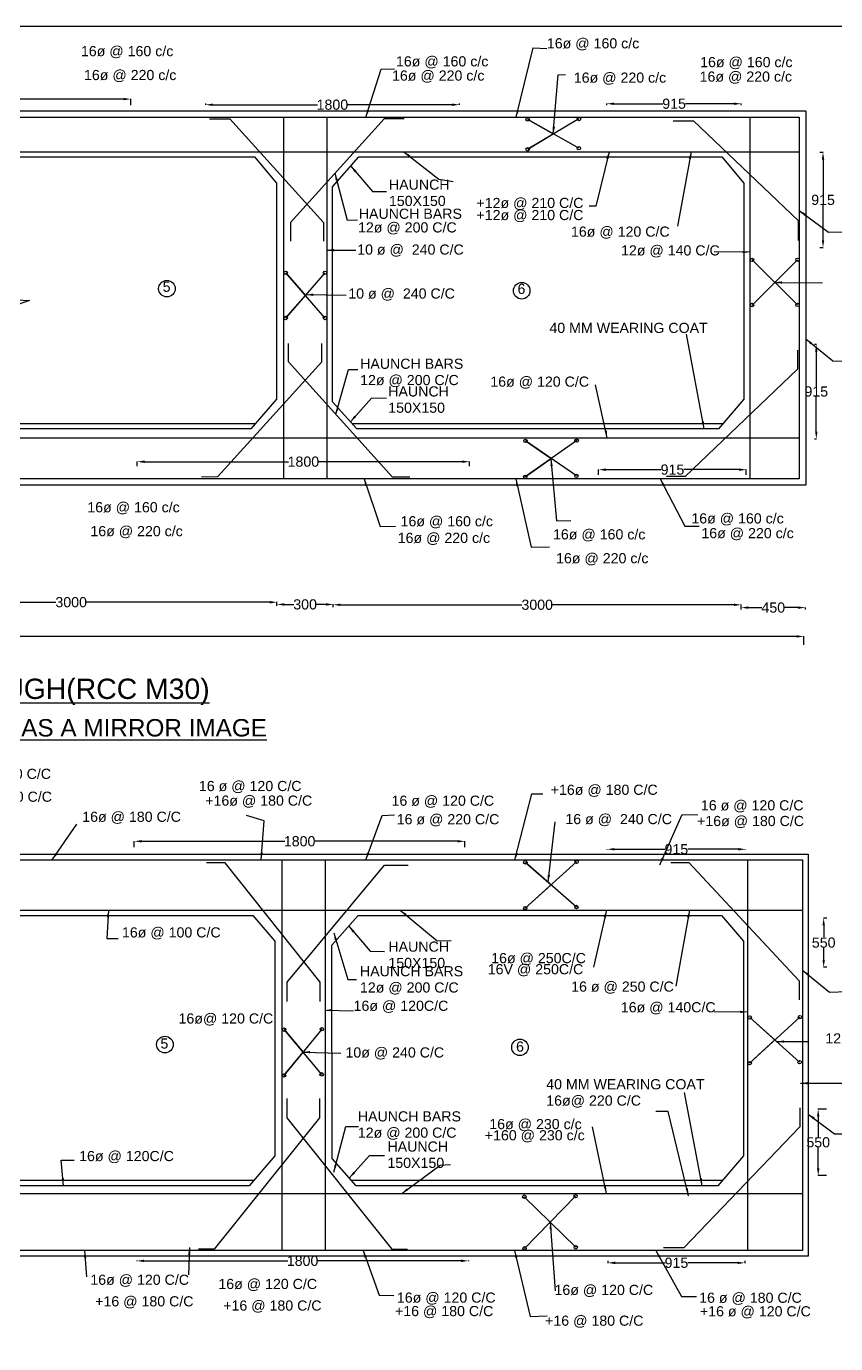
# Model space of a CAD drawing. Header units: inches. Extents: x 823 to 3069, y 234 to 1650.
# Drawn here: x 1758 to 2316, y 741 to 1650 of the extents above; entities that cross this region are included whole.
import ezdxf

# ---------------------------------------------------------------- set-up
doc = ezdxf.new("R2010")
doc.units = ezdxf.units.IN
doc.header["$MEASUREMENT"] = 0
for name, color, linetype in [('DI', 1, 'Continuous'), ('DI @ 1', 1, 'Continuous'), ('text', 7, 'Continuous')]:
    doc.layers.add(name, color=color, linetype=linetype)
doc.styles.get("Standard").update_dxf_attribs({"font": 'arial.ttf', "height": 7})
doc.dimstyles.new('Annotative', dxfattribs={"dimscale": 0, "dimtxt": 7, "dimasz": 5, "dimexe": 0.18, "dimexo": 0.0625, "dimgap": 0.09, "dimtad": 0, "dimtih": 1, "dimtoh": 1, "dimdec": 4, "dimzin": 0, "dimdsep": 46, "dimtxsty": 'Standard', "dimcen": 0.09, "dimadec": 0, "dimazin": 0, "dimtfac": 1, "dimtdec": 4, "dimtofl": 0, "dimtmove": 0, "dimatfit": 3, "dimfxl": 1, "dimtolj": 1, "dimtzin": 0, "dimarcsym": 0})
doc.dimstyles.get("Standard").update_dxf_attribs({"dimtxt": 50, "dimasz": 0.6, "dimexe": 0.18, "dimexo": 0.0625, "dimgap": 0.09, "dimtad": 0, "dimtih": 1, "dimtoh": 1, "dimdec": 4, "dimzin": 0, "dimdsep": 46, "dimtxsty": 'Standard', "dimcen": 0.09, "dimadec": 0, "dimazin": 0, "dimtfac": 1, "dimtdec": 4, "dimtofl": 0, "dimtmove": 0, "dimatfit": 3, "dimfxl": 1, "dimtolj": 1, "dimtzin": 0, "dimarcsym": 0})

# ---------------------------------------------------------------- blocks, each defined once
blk = doc.blocks.new('*D5')
at = {"layer": 'Defpoints', "color": 0, "transparency": 16777216}
for p in [(1829.56, 1600.14), (1515.17, 1595.85), (1829.56, 1595.85)]:
    blk.add_point(p, dxfattribs=at)
at = {"layer": 'DI', "color": 0, "lineweight": -2, "transparency": 16777216}
for p, q in [((1515.17, 1595.91), (1515.17, 1600.32)), ((1520.17, 1600.14), (1662.16, 1600.14)), ((1824.56, 1600.14), (1682.57, 1600.14)), ((1829.56, 1595.91), (1829.56, 1600.32))]:
    blk.add_line(p, q, dxfattribs=at)
at = {"layer": 'DI', "color": 0, "transparency": 16777216}
for points in [[(1520.17, 1600.98), (1520.17, 1599.31), (1515.17, 1600.14)], [(1824.56, 1600.98), (1824.56, 1599.31), (1829.56, 1600.14)]]:
    blk.add_solid(points, dxfattribs=at)
at = {"layer": 'DI', "color": 0, "transparency": 16777216, "insert": (1672.36, 1600.14), "char_height": 7, "attachment_point": 5}
blk.add_mtext('\\A1;1800', dxfattribs=at)
blk = doc.blocks.new('*D6')
at = {"layer": 'Defpoints', "color": 0, "transparency": 16777216}
for p in [(1881.08, 1597.2), (2056.09, 1597.2), (2056.09, 1596.23)]:
    blk.add_point(p, dxfattribs=at)
at = {"layer": 'DI', "color": 0, "lineweight": -2, "transparency": 16777216}
for p, q in [((1881.08, 1597.14), (1881.08, 1596.05)), ((1886.08, 1596.23), (1958.38, 1596.23)), ((2051.09, 1596.23), (1978.79, 1596.23)), ((2056.09, 1597.14), (2056.09, 1596.05))]:
    blk.add_line(p, q, dxfattribs=at)
at = {"layer": 'DI', "color": 0, "transparency": 16777216}
for points in [[(1886.08, 1597.07), (1886.08, 1595.4), (1881.08, 1596.23)], [(2051.09, 1597.07), (2051.09, 1595.4), (2056.09, 1596.23)]]:
    blk.add_solid(points, dxfattribs=at)
at = {"layer": 'DI', "color": 0, "transparency": 16777216, "insert": (1968.58, 1596.23), "char_height": 7, "attachment_point": 5}
blk.add_mtext('\\A1;1800', dxfattribs=at)
blk = doc.blocks.new('*D7')
at = {"layer": 'Defpoints', "color": 0, "transparency": 16777216}
for p in [(2157.9, 1595.77), (2250.59, 1596.91), (2250.59, 1595.77)]:
    blk.add_point(p, dxfattribs=at)
at = {"layer": 'DI', "color": 0, "lineweight": -2, "transparency": 16777216}
for p, q in [((2157.9, 1595.83), (2157.9, 1597.09)), ((2162.9, 1596.91), (2196.4, 1596.91)), ((2245.59, 1596.91), (2212.09, 1596.91)), ((2250.59, 1595.83), (2250.59, 1597.09))]:
    blk.add_line(p, q, dxfattribs=at)
at = {"layer": 'DI', "color": 0, "transparency": 16777216}
for points in [[(2162.9, 1597.74), (2162.9, 1596.08), (2157.9, 1596.91)], [(2245.59, 1597.74), (2245.59, 1596.08), (2250.59, 1596.91)]]:
    blk.add_solid(points, dxfattribs=at)
at = {"layer": 'DI', "color": 0, "transparency": 16777216, "insert": (2204.24, 1596.91), "char_height": 7, "attachment_point": 5}
blk.add_mtext('\\A1;915', dxfattribs=at)
blk = doc.blocks.new('*D8')
at = {"layer": 'Defpoints', "color": 0, "transparency": 16777216}
for p in [(1834.01, 1346.79), (2063.1, 1349.95), (2063.1, 1346.79)]:
    blk.add_point(p, dxfattribs=at)
at = {"layer": 'DI', "color": 0, "lineweight": -2, "transparency": 16777216}
for p, q in [((1834.01, 1346.85), (1834.01, 1350.13)), ((1839.01, 1349.95), (1938.35, 1349.95)), ((2058.1, 1349.95), (1958.76, 1349.95)), ((2063.1, 1346.85), (2063.1, 1350.13))]:
    blk.add_line(p, q, dxfattribs=at)
at = {"layer": 'DI', "color": 0, "transparency": 16777216}
for points in [[(1839.01, 1350.78), (1839.01, 1349.11), (1834.01, 1349.95)], [(2058.1, 1350.78), (2058.1, 1349.11), (2063.1, 1349.95)]]:
    blk.add_solid(points, dxfattribs=at)
at = {"layer": 'DI', "color": 0, "transparency": 16777216, "insert": (1948.56, 1349.95), "char_height": 7, "attachment_point": 5}
blk.add_mtext('\\A1;1800', dxfattribs=at)
blk = doc.blocks.new('*D13')
at = {"layer": 'Defpoints', "color": 0, "transparency": 16777216}
for p in [(2152.2, 1340.77), (2254.04, 1344.46), (2254.04, 1340.77)]:
    blk.add_point(p, dxfattribs=at)
at = {"layer": 'DI', "color": 0, "lineweight": -2, "transparency": 16777216}
for p, q in [((2152.2, 1340.83), (2152.2, 1344.64)), ((2157.2, 1344.46), (2195.27, 1344.46)), ((2249.04, 1344.46), (2210.97, 1344.46)), ((2254.04, 1340.83), (2254.04, 1344.64))]:
    blk.add_line(p, q, dxfattribs=at)
at = {"layer": 'DI', "color": 0, "transparency": 16777216}
for points in [[(2157.2, 1345.3), (2157.2, 1343.63), (2152.2, 1344.46)], [(2249.04, 1345.3), (2249.04, 1343.63), (2254.04, 1344.46)]]:
    blk.add_solid(points, dxfattribs=at)
at = {"layer": 'DI', "color": 0, "transparency": 16777216, "insert": (2203.12, 1344.46), "char_height": 7, "attachment_point": 5}
blk.add_mtext('\\A1;915', dxfattribs=at)
blk = doc.blocks.new('*D14')
at = {"layer": 'Defpoints', "color": 0, "transparency": 16777216}
for p in [(2250.49, 1247.85), (2294.8, 1249.27), (2294.8, 1247.85)]:
    blk.add_point(p, dxfattribs=at)
at = {"layer": 'DI', "color": 0, "lineweight": -2, "transparency": 16777216}
for p, q in [((2250.49, 1247.91), (2250.49, 1249.45)), ((2255.49, 1249.27), (2264.7, 1249.27)), ((2289.8, 1249.27), (2280.6, 1249.27)), ((2294.8, 1247.91), (2294.8, 1249.45))]:
    blk.add_line(p, q, dxfattribs=at)
at = {"layer": 'DI', "color": 0, "transparency": 16777216}
for points in [[(2255.49, 1250.11), (2255.49, 1248.44), (2250.49, 1249.27)], [(2289.8, 1250.11), (2289.8, 1248.44), (2294.8, 1249.27)]]:
    blk.add_solid(points, dxfattribs=at)
at = {"layer": 'DI', "color": 0, "transparency": 16777216, "insert": (2272.65, 1249.27), "char_height": 7, "attachment_point": 5}
blk.add_mtext('\\A1;450', dxfattribs=at)
blk = doc.blocks.new('*D15')
at = {"layer": 'Defpoints', "color": 0, "transparency": 16777216}
for p in [(1969.16, 1251.22), (1969.16, 1249.45), (2250.49, 1249.45)]:
    blk.add_point(p, dxfattribs=at)
at = {"layer": 'DI', "color": 0, "lineweight": -2, "transparency": 16777216}
for p, q in [((1969.16, 1249.52), (1969.16, 1251.4)), ((1974.16, 1251.22), (2099.3, 1251.22)), ((2245.49, 1251.22), (2120.36, 1251.22)), ((2250.49, 1249.52), (2250.49, 1251.4))]:
    blk.add_line(p, q, dxfattribs=at)
at = {"layer": 'DI', "color": 0, "transparency": 16777216}
for points in [[(1974.16, 1252.05), (1974.16, 1250.39), (1969.16, 1251.22)], [(2245.49, 1252.05), (2245.49, 1250.39), (2250.49, 1251.22)]]:
    blk.add_solid(points, dxfattribs=at)
at = {"layer": 'DI', "color": 0, "transparency": 16777216, "insert": (2109.83, 1251.22), "char_height": 7, "attachment_point": 5}
blk.add_mtext('\\A1;3000', dxfattribs=at)
blk = doc.blocks.new('*D25')
at = {"layer": 'Defpoints', "color": 0, "transparency": 16777216}
for p in [(2158.6, 798.75), (2158.6, 797.2), (2253.1, 798.75)]:
    blk.add_point(p, dxfattribs=at)
at = {"layer": 'DI', "color": 0, "lineweight": -2, "transparency": 16777216}
for p, q in [((2158.6, 798.69), (2158.6, 797.02)), ((2163.6, 797.2), (2198, 797.2)), ((2248.1, 797.2), (2213.7, 797.2)), ((2253.1, 798.69), (2253.1, 797.02))]:
    blk.add_line(p, q, dxfattribs=at)
at = {"layer": 'DI', "color": 0, "transparency": 16777216}
for points in [[(2163.6, 798.03), (2163.6, 796.36), (2158.6, 797.2)], [(2248.1, 798.03), (2248.1, 796.36), (2253.1, 797.2)]]:
    blk.add_solid(points, dxfattribs=at)
at = {"layer": 'DI', "color": 0, "transparency": 16777216, "insert": (2205.85, 797.2), "char_height": 7, "attachment_point": 5}
blk.add_mtext('\\A1;915', dxfattribs=at)
blk = doc.blocks.new('*D26')
at = {"layer": 'Defpoints', "color": 0, "transparency": 16777216}
for p in [(1833.65, 798.82), (1833.65, 798.57), (2062.36, 798.82)]:
    blk.add_point(p, dxfattribs=at)
at = {"layer": 'DI', "color": 0, "lineweight": -2, "transparency": 16777216}
for p, q in [((1833.65, 798.76), (1833.65, 798.39)), ((1838.65, 798.57), (1937.8, 798.57)), ((2057.36, 798.57), (1958.21, 798.57)), ((2062.36, 798.76), (2062.36, 798.39))]:
    blk.add_line(p, q, dxfattribs=at)
at = {"layer": 'DI', "color": 0, "transparency": 16777216}
for points in [[(1838.65, 799.41), (1838.65, 797.74), (1833.65, 798.57)], [(2057.36, 799.41), (2057.36, 797.74), (2062.36, 798.57)]]:
    blk.add_solid(points, dxfattribs=at)
at = {"layer": 'DI', "color": 0, "transparency": 16777216, "insert": (1948.01, 798.57), "char_height": 7, "attachment_point": 5}
blk.add_mtext('\\A1;1800', dxfattribs=at)
blk = doc.blocks.new('*D31')
at = {"layer": 'Defpoints', "color": 0, "transparency": 16777216}
for p in [(1831.96, 1083.9), (2059.98, 1088.05), (2059.98, 1083.9)]:
    blk.add_point(p, dxfattribs=at)
at = {"layer": 'DI', "color": 0, "lineweight": -2, "transparency": 16777216}
for p, q in [((1831.96, 1083.96), (1831.96, 1088.23)), ((1836.96, 1088.05), (1935.77, 1088.05)), ((2054.98, 1088.05), (1956.17, 1088.05)), ((2059.98, 1083.96), (2059.98, 1088.23))]:
    blk.add_line(p, q, dxfattribs=at)
at = {"layer": 'DI', "color": 0, "transparency": 16777216}
for points in [[(1836.96, 1088.88), (1836.96, 1087.22), (1831.96, 1088.05)], [(2054.98, 1088.88), (2054.98, 1087.22), (2059.98, 1088.05)]]:
    blk.add_solid(points, dxfattribs=at)
at = {"layer": 'DI', "color": 0, "transparency": 16777216, "insert": (1945.97, 1088.05), "char_height": 7, "attachment_point": 5}
blk.add_mtext('\\A1;1800', dxfattribs=at)
blk = doc.blocks.new('*D32')
at = {"layer": 'Defpoints', "color": 0, "transparency": 16777216}
for p in [(2158.08, 1082.28), (2253.56, 1082.55), (2253.56, 1082.28)]:
    blk.add_point(p, dxfattribs=at)
at = {"layer": 'DI', "color": 0, "lineweight": -2, "transparency": 16777216}
for p, q in [((2158.08, 1082.34), (2158.08, 1082.73)), ((2163.08, 1082.55), (2197.97, 1082.55)), ((2248.56, 1082.55), (2213.67, 1082.55)), ((2253.56, 1082.34), (2253.56, 1082.73))]:
    blk.add_line(p, q, dxfattribs=at)
at = {"layer": 'DI', "color": 0, "transparency": 16777216}
for points in [[(2163.08, 1083.39), (2163.08, 1081.72), (2158.08, 1082.55)], [(2248.56, 1083.39), (2248.56, 1081.72), (2253.56, 1082.55)]]:
    blk.add_solid(points, dxfattribs=at)
at = {"layer": 'DI', "color": 0, "transparency": 16777216, "insert": (2205.82, 1082.55), "char_height": 7, "attachment_point": 5}
blk.add_mtext('\\A1;915', dxfattribs=at)
blk = doc.blocks.new('*D61')
at = {"layer": 'Defpoints', "color": 0, "transparency": 16777216}
for p in [(2307.41, 1035.11), (2309.69, 1035.11), (2309.69, 1001.13)]:
    blk.add_point(p, dxfattribs=at)
at = {"layer": 'DI', "color": 0, "lineweight": -2, "transparency": 16777216}
for p, q in [((2309.63, 1035.11), (2307.23, 1035.11)), ((2307.41, 1030.11), (2307.41, 1021.79)), ((2307.41, 1006.13), (2307.41, 1014.46)), ((2309.63, 1001.13), (2307.23, 1001.13))]:
    blk.add_line(p, q, dxfattribs=at)
at = {"layer": 'DI', "color": 0, "transparency": 16777216}
for points in [[(2306.58, 1030.11), (2308.25, 1030.11), (2307.41, 1035.11)], [(2306.58, 1006.13), (2308.25, 1006.13), (2307.41, 1001.13)]]:
    blk.add_solid(points, dxfattribs=at)
at = {"layer": 'DI', "color": 0, "transparency": 16777216, "insert": (2307.41, 1018.12), "char_height": 7, "attachment_point": 5}
blk.add_mtext('\\A1;550', dxfattribs=at)
blk = doc.blocks.new('*D62')
at = {"layer": 'Defpoints', "color": 0, "transparency": 16777216}
for p in [(2303.64, 903.26), (2309.4, 903.26), (2309.4, 857.43)]:
    blk.add_point(p, dxfattribs=at)
at = {"layer": 'DI', "color": 0, "lineweight": -2, "transparency": 16777216}
for p, q in [((2309.34, 903.26), (2303.46, 903.26)), ((2303.64, 898.26), (2303.64, 884.01)), ((2303.64, 862.43), (2303.64, 876.68)), ((2309.34, 857.43), (2303.46, 857.43))]:
    blk.add_line(p, q, dxfattribs=at)
at = {"layer": 'DI', "color": 0, "transparency": 16777216}
for points in [[(2302.81, 898.26), (2304.47, 898.26), (2303.64, 903.26)], [(2302.81, 862.43), (2304.47, 862.43), (2303.64, 857.43)]]:
    blk.add_solid(points, dxfattribs=at)
at = {"layer": 'DI', "color": 0, "transparency": 16777216, "insert": (2303.64, 880.34), "char_height": 7, "attachment_point": 5}
blk.add_mtext('\\A1;550', dxfattribs=at)
blk = doc.blocks.new('*D79')
at = {"layer": 'Defpoints', "color": 0, "transparency": 16777216}
for p in [(2304.71, 1563.42), (2304.71, 1497.66), (2306.96, 1497.66)]:
    blk.add_point(p, dxfattribs=at)
at = {"layer": 'DI', "color": 0, "lineweight": -2, "transparency": 16777216}
for p, q in [((2304.77, 1563.42), (2307.14, 1563.42)), ((2306.96, 1558.42), (2306.96, 1534.21)), ((2306.96, 1502.66), (2306.96, 1526.88)), ((2304.77, 1497.66), (2307.14, 1497.66))]:
    blk.add_line(p, q, dxfattribs=at)
at = {"layer": 'DI', "color": 0, "transparency": 16777216}
for points in [[(2306.13, 1558.42), (2307.79, 1558.42), (2306.96, 1563.42)], [(2306.13, 1502.66), (2307.79, 1502.66), (2306.96, 1497.66)]]:
    blk.add_solid(points, dxfattribs=at)
at = {"layer": 'DI', "color": 0, "transparency": 16777216, "insert": (2306.96, 1530.54), "char_height": 7, "attachment_point": 5}
blk.add_mtext('\\A1;915', dxfattribs=at)
blk = doc.blocks.new('*D80')
at = {"layer": 'Defpoints', "color": 0, "transparency": 16777216}
for p in [(2300.96, 1430.94), (2300.96, 1365.74), (2302.31, 1365.74)]:
    blk.add_point(p, dxfattribs=at)
at = {"layer": 'DI', "color": 0, "lineweight": -2, "transparency": 16777216}
for p, q in [((2301.03, 1430.94), (2302.49, 1430.94)), ((2302.31, 1425.94), (2302.31, 1402)), ((2302.31, 1370.74), (2302.31, 1394.67)), ((2301.03, 1365.74), (2302.49, 1365.74))]:
    blk.add_line(p, q, dxfattribs=at)
at = {"layer": 'DI', "color": 0, "transparency": 16777216}
for points in [[(2301.48, 1425.94), (2303.15, 1425.94), (2302.31, 1430.94)], [(2301.48, 1370.74), (2303.15, 1370.74), (2302.31, 1365.74)]]:
    blk.add_solid(points, dxfattribs=at)
at = {"layer": 'DI', "color": 0, "transparency": 16777216, "insert": (2302.31, 1398.34), "char_height": 7, "attachment_point": 5}
blk.add_mtext('\\A1;915', dxfattribs=at)
blk = doc.blocks.new('*D81')
at = {"layer": 'Defpoints', "color": 0, "transparency": 16777216}
for p in [(1930.36, 1251.46), (1930.36, 1250.46), (1969.16, 1250.46)]:
    blk.add_point(p, dxfattribs=at)
at = {"layer": 'DI', "color": 0, "lineweight": -2, "transparency": 16777216}
for p, q in [((1930.36, 1250.52), (1930.36, 1251.64)), ((1935.36, 1251.46), (1941.95, 1251.46)), ((1964.16, 1251.46), (1957.57, 1251.46)), ((1969.16, 1250.52), (1969.16, 1251.64))]:
    blk.add_line(p, q, dxfattribs=at)
at = {"layer": 'DI', "color": 0, "transparency": 16777216}
for points in [[(1935.36, 1252.3), (1935.36, 1250.63), (1930.36, 1251.46)], [(1964.16, 1252.3), (1964.16, 1250.63), (1969.16, 1251.46)]]:
    blk.add_solid(points, dxfattribs=at)
at = {"layer": 'DI', "color": 0, "transparency": 16777216, "insert": (1949.76, 1251.46), "char_height": 7, "attachment_point": 5}
blk.add_mtext('\\A1;300', dxfattribs=at)
blk = doc.blocks.new('*D82')
at = {"layer": 'Defpoints', "color": 0, "transparency": 16777216}
for p in [(1646.48, 1252.98), (1646.48, 1251.46), (1930.36, 1251.46)]:
    blk.add_point(p, dxfattribs=at)
at = {"layer": 'DI', "color": 0, "lineweight": -2, "transparency": 16777216}
for p, q in [((1646.48, 1251.53), (1646.48, 1253.16)), ((1651.48, 1252.98), (1777.89, 1252.98)), ((1925.36, 1252.98), (1798.95, 1252.98)), ((1930.36, 1251.53), (1930.36, 1253.16))]:
    blk.add_line(p, q, dxfattribs=at)
at = {"layer": 'DI', "color": 0, "transparency": 16777216}
for points in [[(1651.48, 1253.82), (1651.48, 1252.15), (1646.48, 1252.98)], [(1925.36, 1253.82), (1925.36, 1252.15), (1930.36, 1252.98)]]:
    blk.add_solid(points, dxfattribs=at)
at = {"layer": 'DI', "color": 0, "transparency": 16777216, "insert": (1788.42, 1252.98), "char_height": 7, "attachment_point": 5}
blk.add_mtext('\\A1;3000', dxfattribs=at)
blk = doc.blocks.new('*D88')
at = {"layer": 'Defpoints', "color": 0, "transparency": 16777216}
for p in [(2293.71, 1229.38), (957.11, 1223.62), (2293.71, 1223.62)]:
    blk.add_point(p, dxfattribs=at)
at = {"layer": 'DI', "color": 0, "lineweight": -2, "transparency": 16777216}
for p, q in [((957.11, 1223.69), (957.11, 1229.56)), ((962.11, 1229.38), (1549.97, 1229.38)), ((2288.71, 1229.38), (1700.85, 1229.38)), ((2293.71, 1223.69), (2293.71, 1229.56))]:
    blk.add_line(p, q, dxfattribs=at)
at = {"layer": 'DI', "color": 0, "transparency": 16777216}
for points in [[(962.11, 1230.22), (962.11, 1228.55), (957.11, 1229.38)], [(2288.71, 1230.22), (2288.71, 1228.55), (2293.71, 1229.38)]]:
    blk.add_solid(points, dxfattribs=at)
at = {"layer": 'DI', "color": 0, "transparency": 16777216, "insert": (1625.41, 1229.38), "char_height": 7, "attachment_point": 5}
blk.add_mtext('\\A1;(6 VENTS OF 3000X2150 CLEAR)', dxfattribs=at)

msp = doc.modelspace()

# ---------------------------------------------------------------- linework, layer by layer
at = {"color": 0}
for points in [[(1732.34438, 1638.88468), (1732.34438, 1462.47827), (1759.69496, 1461.1286), (1716.81235, 1446.12052), (1731.79595, 1446.18241), (1731.79595, 1256.70267)], [(1883.8743, 1586.55397), (1897.84715, 1586.59881), (1962.44247, 1514.97057), (1962.44247, 1502.14899)], [(1934.94776, 1587.56668), (1934.94776, 1338.06027)], [(2018.14922, 1586.55397), (2004.17637, 1586.59881), (1939.58105, 1514.97057), (1939.58105, 1502.14899)], [(1964.68419, 1587.56668), (1964.68419, 1338.06027)], [(2203.6611, 1585.09457), (2217.5119, 1585.09457), (2289.74679, 1516.46681), (2289.74679, 1502.60437)], [(2256.50329, 1587.56668), (2256.50329, 1338.06027)], [(961.61168, 1563.78351), (2290.58381, 1563.78351)], [(1646.20865, 1539.61808), (1664.50167, 1560.26161), (1914.83251, 1560.26161), (1930.10228, 1542.22946), (1930.10228, 1392.98728), (1912.43, 1372.65787), (1663.08459, 1372.65787), (1646.26451, 1391.19887), (1646.20865, 1539.61808)], [(1968.53504, 1539.61808), (1986.82806, 1560.26161), (2237.15889, 1560.26161), (2252.42867, 1542.22946), (2252.42867, 1392.98728), (2234.75638, 1372.65787), (1985.41098, 1372.65787), (1968.5909, 1391.19887), (1968.53504, 1539.61808)], [(1878.32791, 1339.56386), (1889.53871, 1339.65357), (1961.27067, 1418.7774), (1961.27067, 1431.59898)], [(2022.01139, 1339.18686), (2010.13178, 1339.24596), (1938.40924, 1418.7774), (1938.40924, 1431.59898)], [(2289.39812, 1426.88344), (2289.39812, 1413.84948), (2211.78492, 1339.66631), (2198.96115, 1339.66631)], [(1659.73518, 1376.34998), (1915.56887, 1376.2687)], [(1982.06157, 1376.34998), (2237.89526, 1376.2687)], [(961.61168, 1366.3635), (2290.58381, 1366.3635)], [(1960.03849, 977.46639), (1960.03849, 990.79218), (1894.631, 1073.1793), (1881.67594, 1073.21508)], [(1933.6425, 1075.18183), (1933.6425, 805.71846)], [(1963.53327, 1075.18183), (1963.53327, 805.71846)], [(2202.02304, 1073.30826), (2214.46047, 1073.30826), (2290.38682, 991.85932), (2290.38682, 978.77618)], [(2254.9288, 1075.18183), (2254.9288, 805.71846)], [(1937.4366, 977.46639), (1937.4366, 990.79218), (2004.44089, 1071.52881), (2020.82423, 1071.63241)], [(958.89579, 1040.46679), (2292.82003, 1040.46679)], [(1644.96574, 1016.28017), (1663.11815, 1036.77919), (1913.66801, 1036.77919), (1928.93689, 1019.12161), (1928.93689, 871.07884), (1911.21165, 850.43524), (1661.69823, 850.43524), (1645.21805, 869.09051), (1644.96574, 1016.28017)], [(1968.19914, 1016.28017), (1986.35155, 1036.77919), (2236.90141, 1036.77919), (2252.17029, 1019.12161), (2252.17029, 871.07884), (2234.44505, 850.43524), (1984.93163, 850.43524), (1968.45145, 869.09051), (1968.19914, 1016.28017)], [(1959.65899, 910.49138), (1959.65899, 897.1656), (1887.13558, 806.55236), (1876.27136, 806.55236)], [(1937.05709, 910.49138), (1937.05709, 897.1656), (2009.5805, 806.55236), (2020.44473, 806.55236)], [(2290.90142, 904.25129), (2290.90142, 891.09909), (2210.9583, 807.64096), (2197.02501, 807.64096)], [(1658.23848, 854.35161), (1914.43754, 854.19226)], [(1981.47188, 854.35161), (2237.67094, 854.19226)], [(958.89579, 845.08544), (2292.82003, 845.08544)]]:
    msp.add_lwpolyline(points, dxfattribs=at)
for points in [[(957.21127, 1591.96709), (2294.98423, 1591.96709), (2294.98423, 1333.65985), (957.21127, 1333.65985)], [(961.61168, 1587.56668), (2290.58381, 1587.56668), (2290.58381, 1338.06027), (961.61168, 1338.06027)], [(954.97138, 1079.10624), (2296.74444, 1079.10624), (2296.74444, 801.79405), (954.97138, 801.79405)], [(958.89579, 1075.18183), (2292.82003, 1075.18183), (2292.82003, 805.71846), (958.89579, 805.71846)]]:
    msp.add_lwpolyline(points, close=True, dxfattribs=at)
for centre in [(2103.27478, 1586.11957), (2138.64448, 1586.38891), (2103.27478, 1565.47644), (2138.55464, 1566.19466), (2258.03553, 1489.19412), (2289.34735, 1489.25842), (1936.42043, 1480.24383), (1963.43467, 1480.24383), (2258.03553, 1458.04709), (2289.34735, 1458.11139), (1936.42043, 1449.0968), (1963.43467, 1449.0968), (2101.68742, 1364.27037), (2137.05712, 1364.5397), (2101.61692, 1339.40175), (2136.89678, 1340.11997), (2101.64979, 1073.53115), (2137.0195, 1073.80048), (2101.57929, 1041.97545), (2136.85915, 1042.69366), (2256.42653, 966.49772), (2291.00005, 966.76705), (1935.24584, 958.09288), (1961.35359, 958.36221), (2290.8397, 935.66023), (1935.17534, 926.53717), (1961.19325, 927.25539), (2256.35603, 934.94201), (2100.93966, 842.85295), (2136.30936, 843.12228), (2136.39018, 807.91874), (2101.11032, 807.20053)]:
    msp.add_circle(centre, 1.17405, dxfattribs=at)
at = {"layer": 'DI', "color": 0}
msp.add_lwpolyline([(3069.10914, 1650.31386), (823.15554, 1650.31386), (823.15554, 234.06252), (3069.10914, 234.06252)], close=True, dxfattribs=at)
for centre in [(1854.46453, 1469.32584), (2099.13275, 1467.89845), (1853.09759, 947.81055), (2097.94569, 945.90275)]:
    msp.add_circle(centre, 5.72744, dxfattribs=at)

# ---------------------------------------------------------------- texts
at = {"layer": 'text', "color": 0}
for s, height, p in [('16ø @ 160 c/c', 7, (1795.15244, 1629.72325)), ('16ø @ 160 c/c', 7, (2116.49973, 1635.10361)), ('16ø @ 160 c/c', 7, (2012.43275, 1622.67167)), ('16ø @ 160 c/c', 7, (2222.216, 1622.14403)), ('16ø @ 220 c/c', 7, (1797.25754, 1613.24031)), ('16ø @ 220 c/c', 7, (2009.70569, 1612.86285)), ('16ø @ 220 c/c', 7, (2135.06637, 1611.43536)), ('16ø @ 220 c/c', 7, (2221.85239, 1612.15357)), ('HAUNCH ', 7, (2007.56992, 1537.61049)), ('150X150', 7, (2007.56992, 1526.3656)), ('+12ø @ 210 C/C', 7, (2067.94415, 1524.96994)), ('HAUNCH BARS ', 7, (1986.75344, 1517.53105)), ('+12ø @ 210 C/C', 7, (2067.94415, 1516.63313)), ('12ø @ 200 C/C', 7, (1986.24868, 1508.10175)), ('16ø @ 120 C/C', 7, (2133.12607, 1505.19908)), ('10 ø @  240 C/C', 7, (1985.69321, 1492.82686)), ('12ø @ 140 C/C', 7, (2167.64797, 1492.24032)), ('5', 7, (1851.51853, 1467.14811)), ('6', 7, (2096.23802, 1465.72044)), ('10 ø @  240 C/C', 7, (1979.55493, 1462.48508)), ('40 MM WEARING COAT', 7, (2118.26173, 1438.7729)), ('HAUNCH BARS ', 7, (1987.70345, 1414.02846)), ('12ø @ 200 C/C', 7, (1987.70345, 1402.78358)), ('16ø @ 120 C/C', 7, (2077.51167, 1401.69724)), ('HAUNCH ', 7, (2007.10367, 1394.94143)), ('150X150', 7, (2007.10367, 1383.69655)), ('16ø @ 160 c/c', 7, (1799.5635, 1315.04019)), ('16ø @ 160 c/c', 7, (2015.59437, 1305.38115)), ('16ø @ 160 c/c', 7, (2216.15024, 1307.33974)), ('16ø @ 220 c/c', 7, (1801.6686, 1298.55726)), ('16ø @ 220 c/c', 7, (2013.62348, 1293.8943)), ('16ø @ 160 c/c', 7, (2120.74229, 1296.32983)), ('16ø @ 220 c/c', 7, (2223.0484, 1297.16567)), ('16ø @ 220 c/c', 7, (2122.8474, 1279.84689)), ('%%UR.C. DETAILS OF BOX UNDER CANAL TROUGH(RCC M30)', 14, (1343.91704, 1186.26663)), ('%%U(PAIR OF THE ABOVE 6 VENTS BOX SHALL BE PROVIDED AS A MIRROR IMAGE', 12, (1284.50715, 1160.36753)), ('16 ø @ 120 C/C', 7, (1703.7473, 1131.08184)), ('16 ø @ 120 C/C', 7, (1876.51696, 1122.69718)), ('+16ø @ 180 C/C', 7, (2119.15097, 1120.09794)), ('+16ø @ 180 C/C', 7, (1701.39638, 1115.31091)), ('+16ø @ 180 C/C', 7, (1880.88295, 1112.63063)), ('16 ø @ 120 C/C', 7, (2009.36962, 1112.57077)), ('16ø @ 180 C/C', 7, (1796.06172, 1101.4731)), ('16 ø @ 120 C/C', 7, (2222.74576, 1109.36594)), ('16 ø @ 220 C/C', 7, (2012.93827, 1099.77681)), ('16 ø @  240 C/C', 7, (2129.26873, 1099.88014)), ('+16ø @ 180 C/C', 7, (2220.08297, 1098.55783)), ('16ø @ 100 C/C', 7, (1823.4404, 1021.70436)), ('HAUNCH ', 7, (2007.1869, 1011.88373)), ('16ø @ 250C/C', 7, (2078.09919, 1003.94558)), ('HAUNCH BARS ', 7, (1987.58865, 994.93791)), ('150X150', 7, (2007.1869, 1000.63885)), ('16V @ 250C/C', 7, (2075.72129, 996.30051)), ('12ø @ 200 C/C', 7, (1987.58865, 983.69302)), ('16 ø @ 250 C/C', 7, (2133.26431, 984.30436)), ('16ø @ 120C/C', 7, (1983.17971, 971.05639)), ('16ø @ 140C/C', 7, (2167.5145, 970.04021)), ('16ø@ 120 C/C', 7, (1862.44352, 962.3075)), ('12ø    @ 240 c/c', 7, (2308.53403, 948.56518)), ('5', 7, (1849.97487, 945.04536)), ('10ø @ 240 C/C', 7, (1977.56972, 938.87909)), ('6', 7, (2095.24402, 942.90988)), ('40 MM WEARING COAT', 7, (2116.06382, 916.93652)), ('16ø@ 220 C/C', 7, (2116.06382, 905.69164)), ('HAUNCH BARS ', 7, (1986.10275, 894.7751)), ('12ø @ 200 C/C', 7, (1986.10275, 883.53022)), ('16ø @ 230 c/c', 7, (2076.79023, 889.4439)), ('+160 @ 230 c/c', 7, (2073.68649, 881.73566)), ('16ø @ 120C/C', 7, (1793.9192, 867.38675)), ('HAUNCH ', 7, (2006.52658, 873.94014)), ('150X150', 7, (2006.52658, 862.69525)), ('16ø @ 120 C/C', 7, (1801.62567, 782.04592)), ('16ø @ 120 C/C', 7, (1889.94009, 779.141)), ('16ø @ 120 C/C', 7, (2121.76066, 775.03873)), ('+16 @ 180 C/C', 7, (1804.97744, 767.16218)), ('16ø @ 120 C/C', 7, (2013.08285, 769.75892)), ('16 ø @ 180 C/C', 7, (2221.53411, 769.62669)), ('+16 @ 180 C/C', 7, (1893.29186, 764.25726)), ('+16 @ 180 C/C', 7, (2011.74874, 760.42834)), ('+16 ø @ 120 C/C', 7, (2222.04458, 760.27639)), ('+16 @ 180 C/C', 7, (2115.28199, 753.81334))]:
    msp.add_text(s, height=height, dxfattribs=at).set_placement(p)

# ---------------------------------------------------------------- dimensions: what is measured, and where the dimension line sits
at = {"layer": 'DI @ 1', "color": 0}
for base, p1, p2, text, picture, middle in [((1829.56271, 1600.14353), (1515.16688, 1595.84583), (1829.56271, 1595.84583), '1800', '*D5', (1672.3648, 1600.14353)), ((2056.09016, 1596.23447), (1881.07902, 1597.20321), (2056.09016, 1597.20321), '1800', '*D6', (1968.58459, 1596.23447)), ((2250.58845, 1596.91078), (2157.90017, 1595.76512), (2250.58845, 1595.76512), '915', '*D7', (2204.24431, 1596.91078)), ((2063.09678, 1349.94823), (1834.01407, 1346.79237), (2063.09678, 1346.79237), '1800', '*D8', (1948.55542, 1349.94823)), ((2254.04323, 1344.46264), (2152.20012, 1340.76996), (2254.04323, 1340.76996), '915', '*D13', (2203.12167, 1344.46264)), ((2293.71384, 1229.3831), (957.11008, 1223.62261), (2293.71384, 1223.62261), '(6 VENTS OF 3000X2150 CLEAR)', '*D88', (1625.41196, 1229.3831)), ((1646.47562, 1252.98448), (1930.36243, 1251.46348), (1646.47562, 1251.46348), '3000', '*D82', (1788.41902, 1252.98448)), ((1930.36243, 1251.46348), (1969.16421, 1250.45788), (1930.36243, 1250.45788), '300', '*D81', (1949.76332, 1251.46348)), ((1969.16421, 1251.21863), (2250.49252, 1249.45464), (1969.16421, 1249.45464), '3000', '*D15', (2109.82836, 1251.21863)), ((2294.80265, 1249.27464), (2250.49252, 1247.84653), (2294.80265, 1247.84653), '450', '*D14', (2272.64758, 1249.27464)), ((2059.98046, 1088.04954), (1831.95869, 1083.9023), (2059.98046, 1083.9023), '1800', '*D31', (1945.96957, 1088.04954)), ((2253.55509, 1082.5547), (2158.08481, 1082.27822), (2253.55509, 1082.27822), '915', '*D32', (2205.81995, 1082.5547)), ((1833.65022, 798.5736), (2062.3604, 798.82253), (1833.65022, 798.82253), '1800', '*D26', (1948.00531, 798.5736)), ((2158.60323, 797.19713), (2253.1035, 798.74859), (2158.60323, 798.74859), '915', '*D25', (2205.85337, 797.19713))]:
    dim = msp.add_linear_dim(base=base, p1=p1, p2=p2, text=text, dimstyle='Annotative', override={"dimscale": 1, "dimtix": 0, "dimtofl": 0, "dimtmove": 0, "dimatfit": 3}, dxfattribs=at)
    dim.commit()
    dim.dimension.update_dxf_attribs({"geometry": picture, "text_midpoint": middle})
for base, p1, p2, text, picture, middle in [((2306.95864, 1497.6601), (2304.70834, 1563.4237), (2304.70834, 1497.6601), '915', '*D79', (2306.95864, 1530.5419)), ((2302.31279, 1365.7408), (2300.96272, 1430.93693), (2300.96272, 1365.7408), '915', '*D80', (2302.31279, 1398.33887)), ((2307.41188, 1035.11445), (2309.69023, 1001.13171), (2309.69023, 1035.11445), '550', '*D61', (2307.41188, 1018.12308)), ((2303.64073, 903.26293), (2309.40429, 857.42517), (2309.40429, 903.26293), '550', '*D62', (2303.64073, 880.34405))]:
    dim = msp.add_linear_dim(base=base, p1=p1, p2=p2, angle=90, text=text, dimstyle='Annotative', override={"dimscale": 1, "dimtix": 0, "dimtofl": 0, "dimtmove": 0, "dimatfit": 3}, dxfattribs=at)
    dim.commit()
    dim.dimension.update_dxf_attribs({"geometry": picture, "text_midpoint": middle})

# ---------------------------------------------------------------- leaders
at = {"color": 0}
for points in [[(2138.64448, 1586.38891), (2103.27478, 1565.47644)], [(2138.55464, 1566.19466), (2103.27478, 1586.11957)], [(2103.27478, 1586.11957), (2120.91471, 1576.15712)], [(2103.27478, 1565.47644), (2120.91471, 1576.15712)], [(2289.34735, 1489.25842), (2258.03553, 1458.04709)], [(2289.34735, 1458.11139), (2258.03553, 1489.19412)], [(2258.03553, 1489.19412), (2273.69144, 1473.65275)], [(1963.43467, 1449.0968), (1936.42043, 1480.24383)], [(1963.43467, 1480.24383), (1936.42043, 1449.0968)], [(1936.42043, 1480.24383), (1949.92755, 1464.67031)], [(2258.03553, 1458.04709), (2273.69144, 1473.65275)], [(1936.42043, 1449.0968), (1949.92755, 1464.67031)], [(2137.05712, 1364.5397), (2101.61692, 1339.40175)], [(2136.89678, 1340.11997), (2101.68742, 1364.27037)], [(2101.68742, 1364.27037), (2119.4758, 1352.06917)], [(2101.61692, 1339.40175), (2119.4758, 1352.06917)], [(2137.0195, 1073.80048), (2101.57929, 1041.97545)], [(2136.85915, 1042.69366), (2101.64979, 1073.53115)], [(2101.64979, 1073.53115), (2119.40375, 1057.98167)], [(2101.57929, 1041.97545), (2119.40375, 1057.98167)], [(2290.84603, 966.76705), (2256.35603, 934.94201)], [(2290.8397, 935.66023), (2256.42653, 966.49772)], [(2256.42653, 966.49772), (2273.74024, 950.98298)], [(1961.35359, 958.36221), (1935.17534, 926.53717)], [(1961.19325, 927.25539), (1935.24584, 958.09288)], [(1935.24584, 958.09288), (1948.33562, 942.53618)], [(2256.35603, 934.94201), (2273.74024, 950.98298)], [(1935.17534, 926.53717), (1948.33562, 942.53618)], [(2136.39018, 807.91874), (2100.93966, 842.85295)], [(2100.93966, 842.85295), (2118.66492, 825.38585)], [(2136.30936, 843.12228), (2101.11032, 807.20053)], [(2101.11032, 807.20053), (2118.70984, 825.1614)]]:
    msp.add_leader(points, dimstyle='Standard', override={"dimasz": 0.7, "dimgap": 0.09, "dimtad": 0}, dxfattribs=at)
at = {"layer": 'DI @ 1', "color": 0}
for points in [[(2095.30977, 1587.56668), (2106.98844, 1635.40892), (2116.49973, 1635.10361)], [(1991.66962, 1587.56668), (2002.20919, 1620.83154), (2011.41776, 1620.93893)], [(2120.91471, 1576.15712), (2124.29539, 1616.85188), (2129.36084, 1616.99246)], [(2017.87931, 1563.78351), (2041.91398, 1544.8478), (2051.89083, 1543.21476)], [(2159.35329, 1563.78351), (2150.34962, 1526.34405), (2145.56558, 1526.34405)], [(2215.97031, 1563.78351), (2206.54295, 1512.42669)], [(1970.2963, 1549.02999), (1978.87441, 1516.62855), (1985.94914, 1516.92903)], [(1981.22974, 1553.94395), (1996.12194, 1536.45605), (2005.97848, 1536.30796)], [(2290.58381, 1523.28689), (2310.63636, 1508.25625), (2321.66206, 1508.60382)], [(1964.68419, 1495.94366), (1984.70073, 1495.83846)], [(2256.50329, 1494.54989), (2231.9085, 1494.79849)], [(2273.69144, 1473.65275), (2306.56939, 1473.33559)], [(1950.37999, 1465.19197), (1978.03793, 1464.93665)], [(2224.96815, 1372.65787), (2212.75822, 1437.8729)], [(2294.98423, 1434.70885), (2313.70174, 1419.46206), (2326.18732, 1419.35545)], [(1971.00452, 1382.63326), (1979.67153, 1413.57231), (1986.23388, 1413.66212)], [(2158.1687, 1366.3635), (2149.94057, 1403.0658)], [(1980.99945, 1377.52076), (1995.58297, 1393.81269), (2005.92092, 1394.08214)], [(2119.33702, 1351.97073), (2123.0332, 1309.25443), (2133.05884, 1309.38452)], [(1990.37883, 1338.06027), (2001.51441, 1305.14718), (2012.13206, 1305.53529)], [(2095.03958, 1338.06027), (2105.59347, 1290.98003), (2118.22315, 1291.11012)], [(2194.74813, 1338.06027), (2211.66802, 1305.54139), (2221.44533, 1305.41767)], [(2094.51477, 1075.18183), (2106.20042, 1120.79445), (2113.73956, 1120.79445)], [(1775.2042, 1075.18183), (1792.34644, 1099.86749)], [(1919.37332, 1075.18183), (1921.50918, 1102.17008), (1909.30378, 1105.74962)], [(1991.54425, 1075.18183), (2002.85295, 1105.94171), (2011.29793, 1106.22539)], [(2117.29309, 1059.83025), (2122.22108, 1101.5865)], [(2194.31171, 1071.72363), (2209.88612, 1106.55013), (2220.68147, 1106.26509)], [(1814.05355, 1040.46679), (1813.03297, 1020.99097), (1820.70974, 1020.91861)], [(2015.42687, 1040.46679), (2040.88507, 1019.47834), (2050.46532, 1019.65749)], [(2157.54332, 1040.46679), (2148.67541, 1001.12097)], [(2214.86881, 1040.46679), (2205.37132, 988.00182)], [(1979.88971, 1029.48202), (1994.6643, 1012.2214), (2004.55139, 1012.10238)], [(1969.52965, 1024.95625), (1979.29762, 992.70256), (1985.2537, 992.70256)], [(2292.82003, 999.1719), (2311.3226, 983.9202), (2323.53465, 984.50122)], [(1963.53327, 971.58751), (1983.17971, 971.05639)], [(2254.9288, 970.35843), (2231.98899, 970.25865)], [(2274.98772, 949.86511), (2296.74444, 949.86511)], [(1948.21955, 942.67413), (1974.40108, 941.90962)], [(2291.39281, 921.09978), (2322.67444, 921.09978)], [(2223.66233, 850.43524), (2211.33944, 914.71395)], [(2214.18546, 843.55143), (2200.17194, 901.68461), (2191.65172, 901.57261)], [(2296.74444, 899.87776), (2314.82184, 886.24423), (2327.31628, 886.32848)], [(1969.47574, 859.69085), (1977.87882, 891.26331), (1986.58489, 891.17058)], [(2157.55333, 845.08544), (2147.95669, 891.02001)], [(1783.08821, 850.43524), (1781.5622, 868.13024), (1790.44895, 868.04056)], [(1980.24982, 855.73497), (1994.07993, 871.18797), (2004.45156, 871.26361)], [(2016.37612, 845.08544), (2042.98442, 864.63385), (2050.04657, 864.96633)], [(2118.79966, 825.25307), (2122.12065, 777.94104)], [(1797.66207, 805.71846), (1798.99212, 787.49942)], [(1870.0529, 807.89207), (1869.31687, 788.91849)], [(1989.6904, 805.71846), (2000.78082, 774.85141), (2011.01153, 774.59371)], [(2094.23451, 805.71846), (2104.90159, 760.16386), (2116.77638, 760.58727)], [(2191.65172, 805.71846), (2209.27809, 773.98098), (2219.70137, 773.90449)]]:
    msp.add_leader(points, dimstyle='Annotative', override={"dimscale": 1, "dimgap": 0.09, "dimtad": 0}, dxfattribs=at)

doc.saveas('drawing.dxf')
